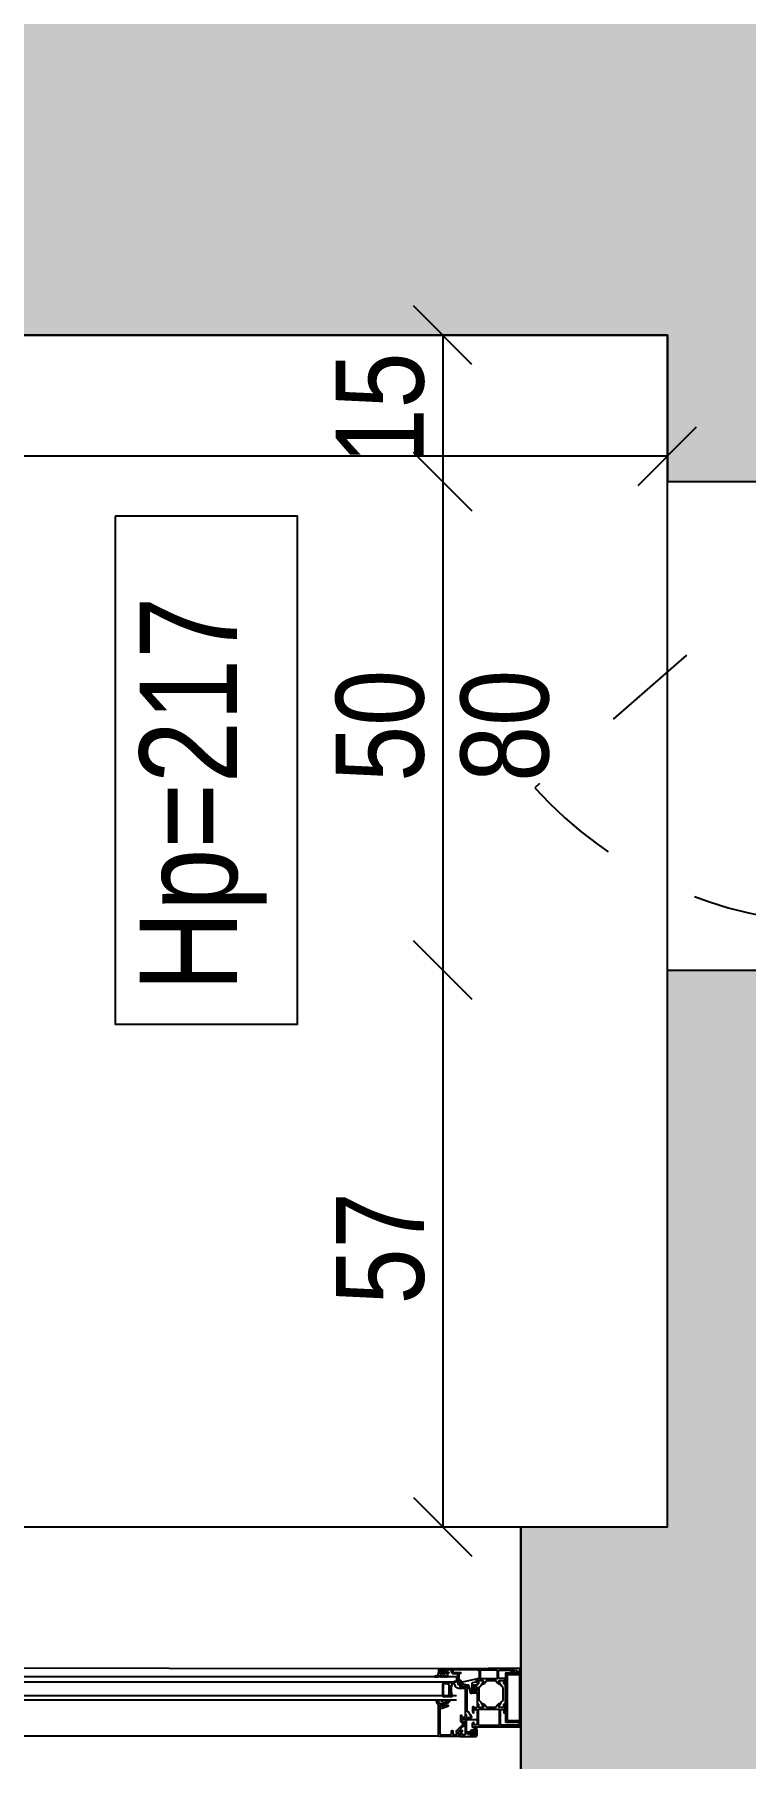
# Model space of a CAD drawing. Header units: metres. Extents: x 493 to 630, y -132 to -15.
# Drawn here: x 569.667 to 570.395, y -84.522 to -82.757 of the extents above; entities that cross this region are included whole.
import ezdxf

# ---------------------------------------------------------------- set-up
doc = ezdxf.new("R2010")
doc.units = ezdxf.units.M
doc.header["$MEASUREMENT"] = 0
doc.header["$PDMODE"] = 3
doc.linetypes.add('HIDDEN2', pattern=[0.1875, 0.125, -0.0625])
for name, color, linetype in [('a_caramida', 2, 'Continuous'), ('a_cote_50', 9, 'Continuous'), ('a_pereti_hasuri', 253, 'Continuous'), ('a_punctat', 40, 'HIDDEN2'), ('a_sticla', 4, 'Continuous'), ('a_tamplarie_ferestre', 6, 'Continuous'), ('a_text', 7, 'Continuous'), ('a_vederi', 74, 'Continuous'), ('a_vederi subtiri', 124, 'Continuous')]:
    doc.layers.add(name, color=color, linetype=linetype)
doc.layers.add('a_suprafete', color=7, linetype='Continuous', plot=False)
doc.styles.get("Standard").update_dxf_attribs({"font": 'ARIALN.TTF'})
doc.dimstyles.new('50 cote', dxfattribs={"dimtxt": 0.09, "dimasz": 0.06, "dimexe": 0, "dimexo": 0, "dimgap": 0.018, "dimtad": 1, "dimdec": 1, "dimlfac": 100, "dimrnd": 0.5, "dimdsep": 46, "dimtxsty": 'Standard', "dimblk": 'OBLIQUE', "dimcen": 0.00045, "dimclrd": 256, "dimclrt": 4, "dimadec": 1, "dimazin": 0, "dimtfac": 1, "dimtdec": 1, "dimtix": 1, "dimtofl": 0, "dimtmove": 0, "dimatfit": 3, "dimldrblk": 'OBLIQUE', "dimfxl": 0, "dimtolj": 1, "dimtzin": 0, "dimarcsym": 0})
pattern_1 = [(45, (-4876.954644, 8292.469365), (-0.04419417382, 0.04419417382), []), (45, (-4876.91045, 8292.469365), (-0.04419417382, 0.04419417382), [0.03125, -0.015625])]

# ---------------------------------------------------------------- blocks, each defined once
blk = doc.blocks.new('_Oblique')
at = {"color": 0, "linetype": 'ByBlock', "lineweight": -2}
blk.add_line((-0.5, -0.5), (0.5, 0.5), dxfattribs=at)
blk = doc.blocks.new('*D175')
at = {"layer": 'a_cote_50', "lineweight": -2, "ltscale": 0.3}
blk.add_line((570.3153, -83.1885), (568.4453, -83.1885), dxfattribs=at)
at = {"layer": 'Defpoints', "color": 0, "ltscale": 0.3}
for p in [(568.4453, -83.0646), (570.3153, -83.0646), (568.4453, -83.1885)]:
    blk.add_point(p, dxfattribs=at)
at = {"layer": 'a_cote_50', "lineweight": -2, "ltscale": 0.3, "xscale": 0.06, "yscale": 0.06, "zscale": 0.06, "rotation": 180}
blk.add_blockref('_Oblique', (568.4453, -83.1885), dxfattribs=at)
at = {"layer": 'a_cote_50', "lineweight": -2, "ltscale": 0.3, "xscale": 0.06, "yscale": 0.06, "zscale": 0.06}
blk.add_blockref('_Oblique', (570.3153, -83.1885), dxfattribs=at)
at = {"layer": 'a_cote_50', "color": 4, "ltscale": 0.3, "insert": (569.3803, -83.1246), "char_height": 0.09, "attachment_point": 5}
blk.add_mtext('\\A1;187', dxfattribs=at)
blk = doc.blocks.new('*D123')
at = {"layer": 'a_cote_50', "lineweight": -2, "ltscale": 0.3}
blk.add_line((570.0851, -83.0646), (570.0851, -83.2146), dxfattribs=at)
at = {"layer": 'Defpoints', "color": 0, "ltscale": 0.3}
for p in [(570.3153, -83.0646), (570.0851, -83.2146), (570.3153, -83.2146)]:
    blk.add_point(p, dxfattribs=at)
at = {"layer": 'a_cote_50', "lineweight": -2, "ltscale": 0.3, "xscale": 0.06, "yscale": 0.06, "zscale": 0.06}
for p, rotation in [((570.0851, -83.0646), 90), ((570.0851, -83.2146), 270)]:
    blk.add_blockref('_Oblique', p, dxfattribs=dict(at, rotation=rotation))
at = {"layer": 'a_cote_50', "color": 4, "ltscale": 0.3, "insert": (570.0212, -83.1396), "char_height": 0.09, "attachment_point": 5, "rotation": 90}
blk.add_mtext('\\A1;15', dxfattribs=at)
blk = doc.blocks.new('*D124')
at = {"layer": 'a_cote_50', "lineweight": -2, "ltscale": 0.3}
blk.add_line((570.0851, -83.2146), (570.0851, -83.7146), dxfattribs=at)
at = {"layer": 'Defpoints', "color": 0, "ltscale": 0.3}
for p in [(570.3153, -83.2146), (570.0851, -83.7146), (570.3153, -83.7146)]:
    blk.add_point(p, dxfattribs=at)
at = {"layer": 'a_cote_50', "lineweight": -2, "ltscale": 0.3, "xscale": 0.06, "yscale": 0.06, "zscale": 0.06}
for p, rotation in [((570.0851, -83.2146), 90), ((570.0851, -83.7146), 270)]:
    blk.add_blockref('_Oblique', p, dxfattribs=dict(at, rotation=rotation))
at = {"layer": 'a_cote_50', "color": 4, "ltscale": 0.3, "char_height": 0.09, "attachment_point": 5, "rotation": 90}
for s, insert in [('\\A1;50', (570.0212, -83.4646)), ('\\A1;80', (570.1491, -83.4646))]:
    blk.add_mtext(s, dxfattribs=dict(at, insert=insert))
blk = doc.blocks.new('*D125')
at = {"layer": 'a_cote_50', "lineweight": -2, "ltscale": 0.3}
blk.add_line((570.0851, -83.7146), (570.0851, -84.2846), dxfattribs=at)
at = {"layer": 'Defpoints', "color": 0, "ltscale": 0.3}
for p in [(570.3153, -83.7146), (570.0851, -84.2846), (570.2949, -84.2846)]:
    blk.add_point(p, dxfattribs=at)
at = {"layer": 'a_cote_50', "lineweight": -2, "ltscale": 0.3, "xscale": 0.06, "yscale": 0.06, "zscale": 0.06}
for p, rotation in [((570.0851, -83.7146), 90), ((570.0851, -84.2846), 270)]:
    blk.add_blockref('_Oblique', p, dxfattribs=dict(at, rotation=rotation))
at = {"layer": 'a_cote_50', "color": 4, "ltscale": 0.3, "insert": (570.0214, -83.9996), "char_height": 0.09, "attachment_point": 5, "rotation": 90}
blk.add_mtext('\\A1;57', dxfattribs=at)
blk = doc.blocks.new('tampalrie subsol')
at = {"layer": 'a_punctat', "ltscale": 0.5}
blk.add_lwpolyline([(570.4856, -83.2605), (570.1794, -83.5281, 0.20784), (570.4843, -83.6664)], format="xyb", dxfattribs=at)
blk = doc.blocks.new('__4FAFA3F2_FC5C_44BB_A64D_ECB77A95FE74_')
at = {"layer": 'a_vederi subtiri'}
for p, q in [((-125.5, 67), (-125.5, 71)), ((-125, 71), (-125, 67)), ((-125, 66.8), (-125, 70.7)), ((-124.7, 66.8), (-124.7, 70.7)), ((-124.4, 71.5), (-123.3, 71.5)), ((-124.4, 71.1), (-119, 71.1)), ((-123.3, 71.5), (-123, 71.2)), ((-123, 71.2), (-122.8, 71.5)), ((-122.8, 71.5), (-118.9, 71.5)), ((-118, 71.5), (-114.1, 71.5)), ((-117.9, 71.1), (-112.5, 71.1)), ((-114.1, 71.5), (-113.9, 71.2)), ((-113.9, 71.2), (-113.6, 71.5)), ((-113.6, 71.5), (-112.5, 71.5)), ((-112.2, 70.7), (-112.2, 66.8)), ((-111.9, 67), (-111.9, 71)), ((-111.9, 70.7), (-111.9, 66.8)), ((-111.5, 71), (-111.5, 67)), ((-125.5, 61.5), (-125.5, 67)), ((-125, 67), (-125, 66.8)), ((-124.8, 66.3), (-123.5, 64.7)), ((-123.5, 64.7), (-124.8, 66.3)), ((-123.2, 65), (-124.6, 66.5)), ((-113.9, 64.9), (-123, 64.9)), ((-123, 64.5), (-113.9, 64.5)), ((-113.9, 64.5), (-123, 64.5)), ((-112.3, 66.5), (-113.7, 65)), ((-113.4, 64.7), (-112.1, 66.3)), ((-112.1, 66.3), (-113.4, 64.7)), ((-111.9, 66.8), (-111.9, 67)), ((-111.5, 67), (-111.5, 61.5))]:
    blk.add_line(p, q, dxfattribs=at)
at = {"layer": 'a_vederi subtiri', "extrusion": (2e-16, 2e-16, -1)}
for centre, radius, start, end in [((125.2, 71), 0.221, 352.3719, 187.6281), ((124.3, 70.8), 0.708, 356.4406, 85.9313), ((124.3, 70.8), 0.368, 356.4406, 85.9313), ((118.5, 71.7), 0.787, 223.035, 316.965), ((118.5, 71.8), 0.512, 210.7555, 329.2445), ((112.6, 70.8), 0.708, 94.0687, 183.5594), ((112.6, 70.8), 0.368, 94.0687, 183.5594), ((111.7, 71), 0.221, 352.3719, 187.6281), ((125.2, 67), 0.221, 172.3719, 7.6281), ((125.2, 67), 0.221, 172.3719, 7.6281), ((118.5, 44.3), 18.6, 67.8527, 112.1473), ((124.2, 66.8), 0.808, 319.638, 0.5172), ((124.2, 66.8), 0.808, 319.638, 0.5172), ((124.3, 66.8), 0.42, 319.638, 0.5172), ((123, 65.1), 0.618, 270.773, 319.8915), ((123, 65.1), 0.618, 270.773, 319.8915), ((123, 65.2), 0.321, 270.773, 319.8915), ((113.9, 65.2), 0.321, 220.1085, 269.227), ((113.9, 65.1), 0.618, 220.1085, 269.227), ((113.9, 65.1), 0.618, 220.1085, 269.227), ((112.6, 66.8), 0.42, 179.4828, 220.362), ((112.7, 66.8), 0.808, 179.4828, 220.362), ((112.7, 66.8), 0.808, 179.4828, 220.362), ((111.7, 67), 0.221, 172.3719, 7.6281), ((111.7, 67), 0.221, 172.3719, 7.6281)]:
    blk.add_arc(centre, radius, start, end, dxfattribs=at)
blk = doc.blocks.new('nod mobil')
at = {"layer": 'a_tamplarie_ferestre'}
for p, q in [((-0.0193, 0.0683), (-0.0693, 0.0683)), ((-0.0458, 0.0495), (-0.0409, 0.0495)), ((-0.0458, 0.0475), (-0.0409, 0.0475)), ((-0.0513, 0.0175), (-0.0473, 0.0175))]:
    blk.add_line(p, q, dxfattribs=at)
at = {"layer": 'a_tamplarie_ferestre', "extrusion": (9.86076e-32, 1.5e-15, -1)}
for points in [[(0.103, 0.0683), (0.103, 0.0668)], [(0.103, 0.0683), (0.0693, 0.0683)], [(0.1025, 0.0663), (0.1015, 0.0663)], [(0.101, 0.0658), (0.101, 0.0648)], [(0.1005, 0.0643), (0.0995, 0.0643)], [(0.099, 0.0648), (0.099, 0.0655)], [(0.0983, 0.066), (0.0937, 0.0643)], [(0.0933, 0.0655), (0.0963, 0.0666)], [(0.093, 0.0648), (0.093, 0.0651)]]:
    blk.add_lwpolyline(points, dxfattribs=at)
at = {"layer": 'a_tamplarie_ferestre'}
for points in [[(-0.0876, 0.013), (-0.0876, 0.0637), (-0.103, 0.0637), (-0.103, 0.013)], [(-0.0891, 0.0145), (-0.0891, 0.062), (-0.1015, 0.062), (-0.1015, 0.0145)]]:
    blk.add_lwpolyline(points, close=True, dxfattribs=at)
at = {"layer": 'a_tamplarie_ferestre', "extrusion": (2e-16, -2.00063e-16, -1)}
for points in [[(0.081, 0.0665), (0.0963, 0.0666)], [(0.0868, 0.0558), (0.0868, 0.0573)], [(0.0868, 0.0529), (0.0868, 0.0548)], [(0.0866, 0.0551), (0.0866, 0.0556)], [(0.0863, 0.0578), (0.0805, 0.0578)], [(0.0852, 0.0557), (0.0852, 0.0529)], [(0.0852, 0.0553), (0.0852, 0.0529)], [(0.0808, 0.0558), (0.0851, 0.0558)], [(0.0812, 0.0558), (0.0847, 0.0558)], [(0.0826, 0.0507), (0.0805, 0.0543)], [(0.0817, 0.0522), (0.0803, 0.0546), (0.0803, 0.0553)], [(0.08, 0.0583), (0.08, 0.0655)], [(0.0786, 0.0662), (0.0786, 0.058)], [(0.0619, 0.0667), (0.0781, 0.0667)], [(0.0781, 0.0575), (0.0619, 0.0575)], [(0.068, 0.0558), (0.0768, 0.0558)], [(0.0645, 0.0553), (0.0645, 0.0546), (0.0631, 0.0522)], [(0.0622, 0.0507), (0.0643, 0.0543)], [(0.0597, 0.0558), (0.064, 0.0558)], [(0.0636, 0.0558), (0.0601, 0.0558)], [(0.0614, 0.058), (0.0614, 0.0662)], [(0.06, 0.0654), (0.06, 0.0582)], [(0.0596, 0.0529), (0.0596, 0.0557)], [(0.0596, 0.0553), (0.0596, 0.0529)], [(0.0595, 0.0577), (0.0585, 0.0577)], [(0.0582, 0.0556), (0.0582, 0.0551)], [(0.058, 0.0572), (0.058, 0.0558)], [(0.058, 0.0548), (0.058, 0.0529)], [(0.0868, 0.0521), (0.0868, 0.032)], [(0.0855, 0.0526), (0.0865, 0.0526)], [(0.0855, 0.0526), (0.0863, 0.0526)], [(0.0846, 0.0354), (0.0846, 0.0487)], [(0.0841, 0.0496), (0.0832, 0.0501)], [(0.0607, 0.0496), (0.0616, 0.0501)], [(0.0602, 0.0354), (0.0602, 0.0487)], [(0.0583, 0.0526), (0.0593, 0.0526)], [(0.0593, 0.0526), (0.0585, 0.0526)], [(0.058, 0.0521), (0.058, 0.0511), (0.0537, 0.0511)], [(0.058, 0.0486), (0.058, 0.0456)], [(0.0537, 0.0431), (0.058, 0.0431), (0.058, 0.032)], [(0.0539, 0.0488), (0.0547, 0.0486), (0.0547, 0.0496), (0.057, 0.0496)], [(0.057, 0.0446), (0.0547, 0.0446), (0.0547, 0.0456), (0.0539, 0.0454)], [(0.0532, 0.0506), (0.0532, 0.0498)], [(0.0532, 0.0445), (0.0532, 0.0436)], [(0.0868, 0.0293), (0.0868, 0.0312)], [(0.0868, 0.0238), (0.0868, 0.0283)], [(0.0866, 0.0286), (0.0866, 0.0291)], [(0.0865, 0.0315), (0.0855, 0.0315)], [(0.0863, 0.0315), (0.0855, 0.0315)], [(0.0853, 0.0253), (0.0853, 0.0228), (0.0858, 0.0228)], [(0.0852, 0.0312), (0.0852, 0.0284)], [(0.0852, 0.0312), (0.0852, 0.0288)], [(0.0851, 0.0283), (0.0808, 0.0283)], [(0.0847, 0.0283), (0.0812, 0.0283)], [(0.083, 0.0263), (0.0843, 0.0263)], [(0.0832, 0.0341), (0.0841, 0.0346)], [(0.0805, 0.0299), (0.0826, 0.0335)], [(0.082, 0.0183), (0.082, 0.0253)], [(0.0803, 0.0288), (0.0803, 0.0295), (0.0817, 0.0319)], [(0.0805, 0.0261), (0.0805, 0.0104)], [(0.06, 0.0266), (0.08, 0.0266)], [(0.0768, 0.0283), (0.068, 0.0283)], [(0.0631, 0.0319), (0.0645, 0.0295), (0.0645, 0.0288)], [(0.0643, 0.0299), (0.0622, 0.0335)], [(0.064, 0.0283), (0.0597, 0.0283)], [(0.0601, 0.0283), (0.0636, 0.0283)], [(0.0633, 0.0321), (0.0632, 0.0321)], [(0.0616, 0.0341), (0.0607, 0.0346)], [(0.0596, 0.0284), (0.0596, 0.0312)], [(0.0596, 0.0312), (0.0596, 0.0288)], [(0.0595, 0.0104), (0.0595, 0.0261)], [(0.0593, 0.0315), (0.0583, 0.0315)], [(0.0585, 0.0315), (0.0593, 0.0315)], [(0.0582, 0.0291), (0.0582, 0.0286)], [(0.058, 0.0312), (0.058, 0.0293)], [(0.058, 0.0253), (0.058, 0.0183)], [(0.0577, 0.028), (0.0547, 0.028), (0.0547, 0.0288), (0.0537, 0.0288)], [(0.0557, 0.0263), (0.057, 0.0263)], [(0.0542, 0.0228), (0.0547, 0.0228), (0.0547, 0.0253)], [(0.0532, 0.0283), (0.0532, 0.0238)], [(0.103, 0.0083), (0.103, 0.0117), (0.1019, 0.0128), (0.1013, 0.0128), (0.1013, 0.011)], [(0.0547, 0.0113), (0.0547, 0.0128), (0.0541, 0.0128), (0.053, 0.0117), (0.053, 0.0083), (0.103, 0.0083)], [(0.1003, 0.01), (0.083, 0.01)], [(0.082, 0.011), (0.082, 0.0173)], [(0.08, 0.0099), (0.06, 0.0099)], [(0.0582, 0.0037), (0.0576, 0.007)], [(0.058, 0.0173), (0.058, 0.0113)], [(0.0558, 0.0031), (0.0577, 0.0031)], [(0.0571, 0.0056), (0.0573, 0.0044)], [(0.0571, 0.0042), (0.0557, 0.0042)], [(0.057, 0.0103), (0.0557, 0.0103)], [(0.0529, 0.0042), (0.057, 0.0057)], [(0.0568, 0.0065), (0.0517, 0.0048)], [(0.0558, 0.0004), (0.0567, 0.0012)], [(0.0566, 0.0015), (0.0558, 0.0017)], [(0.0557, 0.0019), (0.0557, 0.003)], [(0.0552, 0.0037), (0.0552, 0.0032)], [(0.0552, 0.002), (0.0552, 0.0012)], [(0.0527, 0.0002), (0.0552, 0.0002)], [(0.0551, 0.0031), (0.0529, 0.0031)], [(0.055, 0.001), (0.053, 0.001)], [(0.0532, 0.0024), (0.0548, 0.0024)], [(0.0528, 0.0032), (0.0528, 0.004)], [(0.0528, 0.0012), (0.0528, 0.002)], [(0.0523, 0.003), (0.0523, 0.0019)], [(0.0513, 0.0031), (0.0521, 0.0031)], [(0.0521, 0.0017), (0.0513, 0.0016)], [(0.0513, 0.0012), (0.052, 0.0005)], [(0.051, 0.0038), (0.051, 0.0034)]]:
    blk.add_lwpolyline(points, dxfattribs=at)
at = {"layer": 'a_tamplarie_ferestre', "extrusion": (2e-16, -4.00063e-16, -1)}
for points in [[(0.0588, 0.0667), (0.0495, 0.0667)], [(0.0575, 0.0551), (0.0575, 0.0566)], [(0.0537, 0.0537), (0.0571, 0.0546)], [(0.0568, 0.0571), (0.043, 0.054)], [(0.0495, 0.0667), (0.0408, 0.0667), (0.0279, 0.0667)], [(0.0419, 0.053), (0.0419, 0.0519)], [(0.0412, 0.0637), (0.0412, 0.0633)], [(0.0412, 0.0559), (0.0412, 0.0552)], [(0.0338, 0.0642), (0.0407, 0.0642)], [(0.0407, 0.0628), (0.0399, 0.0628)], [(0.0399, 0.0564), (0.0407, 0.0564)], [(0.0407, 0.0547), (0.0404, 0.0547)], [(0.0404, 0.0537), (0.0404, 0.0518)], [(0.0402, 0.0544), (0.0402, 0.054)], [(0.0394, 0.0623), (0.0394, 0.0569)], [(0.0388, 0.0518), (0.0388, 0.0546)], [(0.0387, 0.0547), (0.0344, 0.0547)], [(0.0382, 0.0547), (0.0382, 0.0623)], [(0.0377, 0.0628), (0.0334, 0.0628)], [(0.0363, 0.0494), (0.0341, 0.0532)], [(0.0339, 0.0542), (0.0339, 0.0535), (0.0352, 0.0511)], [(0.0333, 0.0667), (0.0333, 0.0647)], [(0.0319, 0.0643), (0.0319, 0.0667)], [(0.0289, 0.064), (0.0289, 0.0638)], [(0.0279, 0.0645), (0.0284, 0.0645)], [(0.0284, 0.0633), (0.0256, 0.0633)], [(0.0274, 0.0662), (0.0274, 0.065)], [(0.0251, 0.0638), (0.0251, 0.0643), (0.0261, 0.0643), (0.0261, 0.066)], [(0.0251, 0.067), (0.0211, 0.067)], [(0.0201, 0.066), (0.0201, 0.0643), (0.0211, 0.0643), (0.0211, 0.0638)], [(0.0206, 0.0633), (0.0193, 0.0633)], [(0.0188, 0.0638), (0.0188, 0.0678)], [(0.0572, 0.0478), (0.0556, 0.0492)], [(0.0556, 0.0449), (0.0572, 0.0463)], [(0.0558, 0.0479), (0.0564, 0.0473)], [(0.0564, 0.0468), (0.0558, 0.0462)], [(0.0533, 0.0478), (0.0554, 0.048)], [(0.0554, 0.046), (0.0533, 0.0462)], [(0.0551, 0.0491), (0.0549, 0.0484), (0.053, 0.0484)], [(0.053, 0.0456), (0.0549, 0.0456), (0.0551, 0.045)], [(0.0525, 0.0491), (0.053, 0.0504), (0.053, 0.0527)], [(0.053, 0.043), (0.053, 0.0444), (0.0526, 0.0448)], [(0.0521, 0.043), (0.053, 0.043)], [(0.0502, 0.0463), (0.0506, 0.0443)], [(0.0495, 0.0507), (0.0499, 0.0479)], [(0.0484, 0.0507), (0.0449, 0.0516), (0.0432, 0.052)], [(0.0458, 0.0495), (0.0483, 0.0495)], [(0.0483, 0.0475), (0.048, 0.0475)], [(0.048, 0.0247), (0.048, 0.0475)], [(0.043, 0.0504), (0.0462, 0.0496)], [(0.0458, 0.0495), (0.0458, 0.0213)], [(0.0404, 0.051), (0.0404, 0.05)], [(0.0401, 0.0515), (0.0391, 0.0515)], [(0.0376, 0.0485), (0.0366, 0.049)], [(0.051, 0.0211), (0.0523, 0.0187), (0.0523, 0.018)], [(0.0521, 0.0191), (0.05, 0.0228)], [(0.0521, 0.019), (0.05, 0.0227)], [(0.0495, 0.0232), (0.0486, 0.0238)], [(0.0494, 0.0234), (0.0485, 0.0239)], [(0.0473, 0.0207), (0.0473, 0.0207)], [(0.0473, 0.0008), (0.0473, 0.0205)], [(0.0471, 0.0208), (0.0461, 0.0208)], [(0.0463, 0.0208), (0.0471, 0.0208)], [(0.0458, 0.0205), (0.0458, 0.0186)], [(0.0453, 0.0181), (0.043, 0.0181)], [(0.0425, 0.0186), (0.0425, 0.0196)], [(0.042, 0.0201), (0.0415, 0.0201)], [(0.041, 0.0196), (0.041, 0.0141)], [(0.0473, 0.0158), (0.058, 0.0158)], [(0.058, -0.0002), (0.058, 0.0028), (0.056, 0.0028)], [(0.0425, 0.0011), (0.0425, 0.0031), (0.0419, 0.0031), (0.0408, 0.002), (0.0408, -0.0014), (0.0574, -0.0014)], [(0.0555, 0.0023), (0.0555, 0.0018), (0.0565, 0.0018), (0.0565, 0.0008)], [(0.0505, 0.0008), (0.0505, 0.0018), (0.0515, 0.0018), (0.0515, 0.0023)], [(0.051, 0.0028), (0.0482, 0.0028)], [(0.049, 0.0013), (0.049, 0.0008)], [(0.0482, 0.0018), (0.0485, 0.0018)], [(0.0458, 0.0156), (0.0458, 0.0086)], [(0.0458, 0.0076), (0.0458, 0.0011)], [(0.0435, 0.0166), (0.0448, 0.0166)], [(0.0448, 0.0001), (0.0435, 0.0001)], [(0.042, 0.0131), (0.0425, 0.0131), (0.0425, 0.0156)], [(0.0555, -0.0002), (0.0515, -0.0002)]]:
    blk.add_lwpolyline(points, dxfattribs=at)
at = {"layer": 'a_tamplarie_ferestre', "extrusion": (2e-16, -3.00063e-16, -1)}
for points in [[(0.0273, 0.0597), (0.0279, 0.0607), (0.0279, 0.0627)], [(0.0276, 0.063), (0.0255, 0.063)], [(0.0263, 0.0604), (0.0266, 0.0598)], [(0.0253, 0.0598), (0.0256, 0.0604)], [(0.0252, 0.0651), (0.0241, 0.0662)], [(0.0243, 0.0604), (0.0246, 0.0598)], [(0.0245, 0.063), (0.0245, 0.0643)], [(0.0238, 0.0663), (0.0221, 0.0663)], [(0.0237, 0.0646), (0.0237, 0.0627)], [(0.0233, 0.0598), (0.0236, 0.0604)], [(0.0226, 0.0651), (0.0232, 0.0651)], [(0.0232, 0.0622), (0.0226, 0.0622)], [(0.0223, 0.0604), (0.0226, 0.0598)], [(0.0221, 0.0627), (0.0221, 0.0646)], [(0.0218, 0.0662), (0.0207, 0.0651)], [(0.0213, 0.0598), (0.0216, 0.0604)], [(0.0213, 0.0643), (0.0213, 0.063)], [(0.0205, 0.0606), (0.0205, 0.0599)], [(0.0203, 0.063), (0.0184, 0.063), (0.0184, 0.0639)], [(0.0191, 0.0603), (0.0197, 0.0609)], [(0.018, 0.0635), (0.018, 0.0625)], [(0.0149, 0.0595), (0.0173, 0.0595)], [(0.016, 0.0605), (0.0149, 0.0604)]]:
    blk.add_lwpolyline(points, dxfattribs=at)
at = {"layer": 'a_tamplarie_ferestre'}
for points in [[(-0.0193, 0.0356), (-0.0173, 0.0356)], [(-0.0173, 0.0351), (-0.0172, 0.0356)], [(-0.0172, 0.0356), (-0.0173, 0.0351)], [(-0.0271, 0.0338), (-0.025, 0.0322)], [(-0.025, 0.0322), (-0.0271, 0.0338)], [(-0.0244, 0.032), (-0.0203, 0.032)], [(-0.0203, 0.032), (-0.0244, 0.032)], [(-0.0235, 0.0295), (-0.0238, 0.0295)], [(-0.0229, 0.0307), (-0.0232, 0.0297)], [(-0.0204, 0.0309), (-0.0226, 0.0309)], [(-0.0202, 0.0297), (-0.0201, 0.0306)], [(-0.0186, 0.0291), (-0.02, 0.0294)], [(-0.0178, 0.0312), (-0.0182, 0.0293)]]:
    blk.add_lwpolyline(points, dxfattribs=at)
at = {"layer": 'a_tamplarie_ferestre', "extrusion": (4e-16, -6.00063e-16, -1)}
for points in [[(0.0285, 0.0301), (0.0285, 0.0298)], [(0.0282, 0.0293), (0.0222, 0.0272)], [(0.0232, 0.0289), (0.0278, 0.0306)], [(0.0225, 0.0301), (0.0225, 0.0294)], [(0.021, 0.0306), (0.022, 0.0306)], [(0.022, 0.0271), (0.0205, 0.0271)], [(0.0205, 0.0291), (0.0205, 0.0301)], [(0.019, 0.0286), (0.02, 0.0286)], [(0.02, 0.0266), (0.02, 0.0017)], [(0.0185, -0.0009), (0.0185, 0.0281)], [(0.0445, 0.012), (0.0445, 0.0087)], [(0.0443, 0.0087), (0.044, 0.0091)], [(0.0441, 0.0139), (0.0441, 0.0127)], [(0.0437, 0.0091), (0.0407, 0.0061)], [(0.0436, 0.0117), (0.0436, 0.0139)], [(0.0374, 0.0046), (0.043, 0.0103)], [(0.0427, 0.0047), (0.0427, 0.0037)], [(0.0426, 0.0036), (0.0397, 0.0039)], [(0.041, 0.0053), (0.0422, 0.0052)], [(0.0387, 0.0026), (0.0394, 0)], [(0.0375, 0.0013), (0.037, 0.0032)], [(0.0335, 0.0006), (0.037, 0.0006)], [(0.0332, 0.0042), (0.0336, 0.0035), (0.033, 0.0035), (0.033, 0.0011)], [(0.0317, 0.0011), (0.0317, 0.0039)], [(0.0216, 0.0002), (0.0312, 0.0006)], [(0.0399, -0.0004), (0.04, -0.0004), (0.04, -0.0014), (0.019, -0.0014)]]:
    blk.add_lwpolyline(points, dxfattribs=at)
at = {"layer": 'a_tamplarie_ferestre'}
for centre, radius, start, end in [((-0.1025, 0.0668), 0.0005, 180.0009, 269.9988), ((-0.1005, 0.0648), 0.0005, 180.0005, 269.9993), ((-0.0995, 0.0648), 0.0005, 270.0009, 359.9991), ((-0.0935, 0.0648), 0.0005, 249.9886, 0), ((-0.0935, 0.0651), 0.0005, 0, 69.9897), ((-0.0869, 0.0556), 0.000279, 358.8354, 73.5801), ((-0.0869, 0.0551), 0.000279, 286.4246, 1.1629), ((-0.0851, 0.0557), 0.00012, 90, 180), ((-0.0847, 0.0553), 0.0005, 89.9997, 180.0003), ((-0.0813, 0.0548), 0.001, 327.273, 81.8184), ((-0.081, 0.0655), 0.001, 0.0011, 89.9989), ((-0.0808, 0.0553), 0.0005, 0, 90), ((-0.0805, 0.0583), 0.0005, 269.9996, 0.0004), ((-0.0781, 0.0662), 0.0005, 90, 180), ((-0.0781, 0.058), 0.0005, 180, 270), ((-0.0768, 0.0553), 0.0005, 90, 162.253), ((-0.068, 0.0553), 0.0005, 17.747, 90), ((-0.064, 0.0553), 0.0005, 90, 180), ((-0.0619, 0.0662), 0.0005, 0, 90), ((-0.0619, 0.058), 0.0005, 270, 0), ((-0.0584, 0.0652), 0.00159, 103.7918, 171.7779), ((-0.0595, 0.0582), 0.0005, 180, 270), ((-0.0597, 0.0557), 0.00012, 0, 90), ((-0.0579, 0.0556), 0.000279, 106.4199, 181.1646), ((-0.0579, 0.0551), 0.000279, 178.8371, 253.5754), ((-0.054, 0.0527), 0.001, 0.0008, 74.9983), ((-0.0407, 0.0637), 0.0005, 90, 180), ((-0.0407, 0.0633), 0.0005, 180, 270), ((-0.0407, 0.0559), 0.0005, 90.0131, 179.9869), ((-0.0407, 0.0552), 0.0005, 180, 270), ((-0.0349, 0.0537), 0.001, 330.0001, 90), ((-0.0334, 0.0643), 0.0015, 270, 360), ((-0.0284, 0.064), 0.0005, 90, 180), ((-0.0284, 0.0638), 0.0005, 180, 270), ((-0.0259, 0.0603), 0.0004, 20.9654, 159.0346), ((-0.0256, 0.0638), 0.0005, 270, 0), ((-0.025, 0.063), 0.0005, 180.0566, 359.9434), ((-0.0248, 0.0643), 0.0003, 0, 99.738), ((-0.0239, 0.0603), 0.0004, 20.9654, 159.0346), ((-0.0232, 0.0646), 0.0005, 90.0196, 179.9804), ((-0.0232, 0.0627), 0.0005, 179.9997, 270.0003), ((-0.0226, 0.0646), 0.0005, 0.0205, 89.9795), ((-0.0226, 0.0627), 0.0005, 270.0163, 359.9837), ((-0.0219, 0.0603), 0.0004, 20.9654, 159.0346), ((-0.021, 0.0643), 0.0003, 80.2604, 180), ((-0.0208, 0.063), 0.0005, 180.0566, 359.9434), ((-0.0206, 0.0638), 0.0005, 180, 270), ((-0.02, 0.0606), 0.0005, 42.0379, 179.9422), ((-0.0193, 0.0678), 0.0005, 0, 90), ((-0.0193, 0.0638), 0.0005, 270, 0), ((-0.0157, 0.0627), 0.00225, 184.5989, 263.2783), ((-0.0863, 0.0521), 0.0005, 89.9997, 180.0003), ((-0.0839, 0.0514), 0.0015, 297.9943, 330), ((-0.0612, 0.0487), 0.001, 0.0025, 60.6961), ((-0.0612, 0.0354), 0.001, 299.3088, 0.0025), ((-0.0593, 0.0529), 0.0003, 180.0025, 270.0025), ((-0.057, 0.0486), 0.001, 89.9981, 180.0015), ((-0.057, 0.0456), 0.001, 180.0067, 269.9937), ((-0.0562, 0.047), 0.000348, 134.7272, 225.2728), ((-0.0555, 0.0475), 0.0005, 84.8936, 135.0494), ((-0.0555, 0.0465), 0.0005, 224.9506, 275.1059), ((-0.0533, 0.047), 0.0008, 270, 90), ((-0.053, 0.0489), 0.0005, 269.9991, 22.5011), ((-0.053, 0.0451), 0.0005, 314.9997, 90.0007), ((-0.0495, 0.047), 0.000971, 114.0059, 225.9941), ((-0.0485, 0.0505), 0.001, 75.0011, 169.9977), ((-0.0483, 0.0485), 0.001, 90, 270), ((-0.0432, 0.0524), 0.000372, 278.7538, 96.3352), ((-0.0405, 0.052), 0.00452, 264.999, 309.1968), ((-0.0401, 0.0518), 0.0003, 180, 270), ((-0.0399, 0.051), 0.0005, 90, 180.0027), ((-0.0391, 0.0518), 0.0003, 270, 0), ((-0.0371, 0.0499), 0.001, 298.2866, 330.0001), ((-0.0863, 0.032), 0.0005, 179.9997, 270.0003), ((-0.0869, 0.0291), 0.000279, 358.8371, 73.5754), ((-0.0869, 0.0286), 0.000279, 286.4199, 1.1646), ((-0.0843, 0.0253), 0.001, 90.0012, 179.9989), ((-0.0847, 0.0288), 0.000505, 180.567, 270.5676), ((-0.0851, 0.0284), 0.00012, 180, 270.0001), ((-0.0839, 0.0328), 0.0015, 30, 62.0057), ((-0.083, 0.0253), 0.001, 359.9982, 90.0018), ((-0.0825, 0.0178), 0.000725, 316.3959, 43.6041), ((-0.0813, 0.0293), 0.001, 278.1816, 32.727), ((-0.0808, 0.0288), 0.0005, 269.9985, 0.0006), ((-0.08, 0.0261), 0.0005, 90.0003, 179.9997), ((-0.0768, 0.0288), 0.0005, 196.9544, 270), ((-0.068, 0.0288), 0.0005, 270, 342.7104), ((-0.064, 0.0288), 0.0005, 179.9994, 270.0015), ((-0.06, 0.0261), 0.0005, 0.0003, 89.9997), ((-0.0597, 0.0284), 0.00012, 269.9999, 0), ((-0.0593, 0.0312), 0.0003, 90.0025, 180.0025), ((-0.0579, 0.0291), 0.000279, 106.4246, 181.1629), ((-0.0579, 0.0286), 0.000279, 178.8354, 253.5801), ((-0.0575, 0.0178), 0.000725, 136.3884, 223.6116), ((-0.0577, 0.0283), 0.0003, 180.0256, 269.9709), ((-0.057, 0.0253), 0.001, 90.0034, 179.9966), ((-0.0557, 0.0253), 0.001, 0.005, 89.995), ((-0.049, 0.0247), 0.001, 299.3064, 0), ((-0.0453, 0.0186), 0.0005, 180.0108, 269.9892), ((-0.043, 0.0186), 0.0005, 270.004, 359.9956), ((-0.0307, 0.0289), 0.0061, 53.6968, 86.6025), ((-0.0372, 0.0196), 0.0163, 43.5511, 63.2606), ((-0.028, 0.0301), 0.0005, 69.9886, 180), ((-0.028, 0.0298), 0.0005, 180, 249.9897), ((-0.0244, 0.033), 0.001, 232.9845, 270), ((-0.0237, 0.0332), 0.000476, 218.5685, 342.0839), ((-0.0226, 0.0306), 0.0003, 90, 160.0002), ((-0.022, 0.0301), 0.0005, 90.0009, 179.9991), ((-0.022, 0.0276), 0.0005, 249.9897, 270), ((-0.021, 0.0301), 0.0005, 0.0005, 89.9993), ((-0.0204, 0.0306), 0.0003, 352.7923, 90), ((-0.0203, 0.033), 0.001, 270, 338.6035), ((-0.0159, 0.0307), 0.004, 117.7203, 150.6713), ((-0.019, 0.0281), 0.0005, 0.0009, 89.9988), ((-0.0183, 0.0351), 0.001, 297.7203, 357.275), ((-0.0128, 0.0301), 0.00508, 136.4413, 167.1481), ((-0.1003, 0.011), 0.001, 180.0032, 269.9967), ((-0.083, 0.011), 0.001, 270.0003, 359.9997), ((-0.08, 0.0104), 0.0005, 180.0003, 269.9997), ((-0.06, 0.0104), 0.0005, 270.0003, 359.9997), ((-0.057, 0.0113), 0.001, 180.0027, 269.9969), ((-0.0571, 0.0044), 0.0002, 178.1351, 270.001), ((-0.057, 0.0056), 0.0001, 69.6878, 169.6777), ((-0.0562, 0.0066), 0.000686, 53.8588, 179.5157), ((-0.0567, 0.0066), 0.00015, 172.504, 250.9838), ((-0.0555, 0.0008), 0.001, 179.9939, 270.0061), ((-0.0558, 0.003), 0.00015, 359.9961, 90.0039), ((-0.0559, 0.0019), 0.0002, 285.0029, 359.9972), ((-0.0557, 0.0113), 0.001, 270.005, 359.9946), ((-0.0551, 0.0032), 0.0001, 179.9919, 270.0087), ((-0.0548, 0.002), 0.0004, 89.9996, 180.001), ((-0.055, 0.0012), 0.0002, 179.9998, 270.0002), ((-0.0532, 0.002), 0.0004, 0.0013, 89.998), ((-0.053, 0.0012), 0.0002, 269.9987, 0.0005), ((-0.053, 0.004), 0.0002, 0.0024, 74.3114), ((-0.0529, 0.0032), 0.0001, 270.0015, 359.9985), ((-0.0521, 0.003), 0.00015, 89.9951, 180.0049), ((-0.0521, 0.0019), 0.0002, 180.0026, 254.9977), ((-0.0515, 0.0008), 0.001, 269.993, 0.0053), ((-0.0485, 0.0013), 0.0005, 90.0143, 179.9857), ((-0.0485, 0.0008), 0.0005, 179.9847, 270.0118), ((-0.0453, 0.0081), 0.000725, 136.3959, 223.6041), ((-0.0448, 0.0156), 0.001, 90.011, 179.9907), ((-0.0448, 0.0011), 0.001, 179.9946, 270.0071), ((-0.0442, 0.012), 0.000319, 120.7538, 181.0363), ((-0.0444, 0.0087), 0.0001, 180, 317.856), ((-0.0438, 0.0139), 0.00025, 356.4446, 183.5554), ((-0.0435, 0.0156), 0.001, 0.0097, 89.9903), ((-0.0435, 0.0011), 0.001, 269.991, 0.009), ((-0.0422, 0.0047), 0.0005, 94.9998, 179.9998), ((-0.0426, 0.0037), 0.0001, 180, 275.0534), ((-0.0384, 0.0036), 0.0015, 345.0002, 45.0008), ((-0.0325, 0.0038), 0.000809, 8.8194, 154.9031), ((-0.0399, 0.0001), 0.000477, 267.8307, 347.1724), ((-0.019, -0.0009), 0.0005, 270.0003, 359.9998)]:
    blk.add_arc(centre, radius, start, end, dxfattribs=at)
at = {"layer": 'a_tamplarie_ferestre', "extrusion": (9.86076e-32, 1.5e-15, -1)}
for centre, start, end in [((0.1015, 0.0658), 89.9998, 180.0002), ((0.0985, 0.0655), 0.0428, 109.9384)]:
    blk.add_arc(centre, 0.0005, start, end, dxfattribs=at)
at = {"layer": 'a_tamplarie_ferestre', "extrusion": (2e-16, -2.00063e-16, -1)}
for centre, radius, start, end in [((0.0863, 0.0573), 0.0005, 359.9984, 90.0016), ((0.082, 0.057), 0.005, 197.747, 264.3774), ((0.0628, 0.057), 0.005, 275.6226, 342.253), ((0.0634, 0.0548), 0.001, 327.2705, 81.8159), ((0.0601, 0.0553), 0.0005, 89.9972, 179.9978), ((0.0585, 0.0572), 0.0005, 90, 180), ((0.0865, 0.0529), 0.0003, 270, 0), ((0.0855, 0.0529), 0.0003, 180, 270), ((0.0855, 0.0529), 0.0003, 180, 270), ((0.0836, 0.0487), 0.001, 0, 60.0001), ((0.0836, 0.0354), 0.001, 299.9999, 360), ((0.0816, 0.0522), 0.000138, 264.3774, 30), ((0.0632, 0.0522), 0.000138, 150, 275.6226), ((0.0609, 0.0514), 0.0015, 297.9918, 329.9975), ((0.0593, 0.0529), 0.0003, 270, 0), ((0.0585, 0.0521), 0.0005, 89.9975, 179.9975), ((0.0583, 0.0529), 0.0003, 180, 270), ((0.0542, 0.0498), 0.001, 180.0452, 254.9372), ((0.0542, 0.0445), 0.001, 105.0511, 179.9648), ((0.0537, 0.0506), 0.0005, 90.0025, 179.9966), ((0.0537, 0.0436), 0.0005, 180.0026, 269.9983), ((0.0865, 0.0312), 0.0003, 0, 90), ((0.0858, 0.0238), 0.001, 270.002, 359.998), ((0.0855, 0.0312), 0.0003, 90, 180), ((0.0855, 0.0312), 0.0003, 90, 180), ((0.0816, 0.032), 0.000137, 330.0001, 94.3397), ((0.0819, 0.0273), 0.00488, 94.3397, 163.0456), ((0.0629, 0.0272), 0.00492, 17.2896, 85.2632), ((0.0634, 0.0293), 0.001, 278.1791, 32.7245), ((0.0632, 0.032), 0.000139, 93.3868, 204.0603), ((0.0609, 0.0328), 0.0015, 29.9975, 62.0033), ((0.0601, 0.0288), 0.0005, 179.9972, 269.9978), ((0.0593, 0.0312), 0.0003, 0, 90), ((0.0585, 0.032), 0.0005, 179.9975, 269.9975), ((0.0583, 0.0312), 0.0003, 90, 180), ((0.0542, 0.0238), 0.001, 180.005, 269.995), ((0.0537, 0.0283), 0.0005, 89.9965, 180.0026), ((0.0577, 0.0036), 0.0005, 269.9998, 9.9336), ((0.0562, 0.0066), 0.0015, 15.7069, 125.0876), ((0.0566, 0.0013), 0.0002, 310.0023, 74.9985), ((0.0556, 0.0075), 0.0004, 125.088, 305.088), ((0.0552, 0.0012), 0.001, 270, 307.8278), ((0.0557, 0.0037), 0.000498, 89.7452, 180.1926), ((0.0527, 0.0012), 0.001, 226.8814, 270), ((0.052, 0.0038), 0.001, 104.959, 180.0005), ((0.0513, 0.0034), 0.0003, 180.004, 269.9968), ((0.0514, 0.0014), 0.0002, 104.9898, 225.0075)]:
    blk.add_arc(centre, radius, start, end, dxfattribs=at)
at = {"layer": 'a_tamplarie_ferestre', "extrusion": (2e-16, -4.00063e-16, -1)}
for centre, radius, start, end in [((0.057, 0.0566), 0.0005, 0.0019, 112.4977), ((0.057, 0.0551), 0.0005, 284.9999, 0), ((0.0434, 0.0526), 0.0015, 102.5014, 162.4995), ((0.0404, 0.0544), 0.000279, 106.4199, 181.1646), ((0.0404, 0.054), 0.000279, 178.8371, 253.5754), ((0.0399, 0.0623), 0.0005, 90, 180), ((0.0399, 0.0569), 0.0005, 179.9714, 270.0286), ((0.0387, 0.0546), 0.00012, 0, 90), ((0.0377, 0.0623), 0.0005, 359.9737, 90.0193), ((0.0344, 0.0542), 0.0005, 90, 180), ((0.0338, 0.0647), 0.0005, 180, 270), ((0.0279, 0.0662), 0.0005, 90, 180), ((0.0279, 0.065), 0.0005, 180, 270), ((0.0251, 0.066), 0.001, 0, 90), ((0.0211, 0.066), 0.001, 90, 180), ((0.0565, 0.047), 0.001, 310.9097, 49.0903), ((0.0554, 0.049), 0.0003, 48.3541, 164.9994), ((0.0554, 0.0451), 0.0003, 195.0097, 311.6393), ((0.0521, 0.0445), 0.0015, 190.0009, 269.9989), ((0.0483, 0.0504), 0.0003, 304.8295, 67.5001), ((0.0467, 0.0526), 0.003, 260.6566, 304.8295), ((0.0481, 0.0614), 0.00989, 240.6425, 270.5846), ((0.0434, 0.0518), 0.0015, 177.5003, 257.4998), ((0.0409, 0.05), 0.0005, 179.9973, 270), ((0.0513, 0.0185), 0.001, 270, 30), ((0.0511, 0.0212), 0.000138, 115.1578, 210), ((0.0487, 0.0221), 0.0015, 30, 60.6936), ((0.0487, 0.0219), 0.0015, 30, 60.6936), ((0.0463, 0.0213), 0.0005, 180, 270), ((0.0461, 0.0205), 0.0003, 90, 180), ((0.042, 0.0196), 0.0005, 0.0026, 89.9974), ((0.0415, 0.0196), 0.0005, 89.9968, 180.001), ((0.056, 0.0023), 0.0005, 90.0151, 179.9884), ((0.051, 0.0023), 0.0005, 0.0131, 89.9869), ((0.0482, 0.0023), 0.0005, 90, 270), ((0.042, 0.0141), 0.001, 179.9847, 270.0118), ((0.0565, -0.0002), 0.0015, 306.8437, 0.0038)]:
    blk.add_arc(centre, radius, start, end, dxfattribs=at)
at = {"layer": 'a_tamplarie_ferestre', "extrusion": (2e-16, -3.00063e-16, -1)}
for centre, radius, start, end in [((0.0276, 0.0627), 0.000299, 359.7696, 90.2304), ((0.0269, 0.0599), 0.0004, 200.9654, 326.8252), ((0.0249, 0.0649), 0.0003, 260.262, 44.8887), ((0.0249, 0.0599), 0.0004, 200.9654, 339.0346), ((0.0238, 0.0658), 0.0005, 45.0001, 90), ((0.0229, 0.0599), 0.0004, 200.9654, 339.0346), ((0.0221, 0.0658), 0.0005, 90, 134.9999), ((0.0209, 0.0599), 0.0004, 180, 339.0346), ((0.0209, 0.0649), 0.0003, 135.1096, 279.7396), ((0.0173, 0.0619), 0.0024, 270, 317.3265), ((0.0184, 0.0635), 0.000399, 89.9047, 180.0953), ((0.0149, 0.0599), 0.000426, 89.1272, 269.7963)]:
    blk.add_arc(centre, radius, start, end, dxfattribs=at)
at = {"layer": 'a_tamplarie_ferestre', "extrusion": (3.62955e-27, -6.27398e-20, -1)}
for centre, radius, start, end in [((0.0296, 0.0349), 0.000698, 6.4525, 90.3975), ((0.0296, 0.0286), 0.00699, 89.6674, 141.4315), ((0.0195, 0.0314), 0.00413, 24.1165, 83.6431), ((0.0193, 0.0326), 0.003, 77.9862, 90.0169), ((0.0173, 0.0344), 0.00116, 91.7523, 94.5316), ((0.0173, 0.0344), 0.00116, 94.5316, 224.4307), ((0.0296, 0.0349), 0.000698, 286.9412, 6.4525), ((0.0307, 0.0289), 0.0061, 93.3975, 126.3032), ((0.0145, 0.0413), 0.015, 309.0082, 316.2281), ((0.0244, 0.033), 0.001, 270, 307.0155), ((0.0238, 0.0298), 0.0003, 270, 309.0082), ((0.0235, 0.0298), 0.0003, 199.9874, 270), ((0.0203, 0.033), 0.001, 201.3965, 270), ((0.0199, 0.0297), 0.0003, 280.9941, 8.118), ((0.0159, 0.0307), 0.004, 29.3287, 62.2797), ((0.0185, 0.0294), 0.0003, 192.7652, 282.3565), ((0.0183, 0.0351), 0.001, 182.725, 242.2797)]:
    blk.add_arc(centre, radius, start, end, dxfattribs=at)
at = {"layer": 'a_tamplarie_ferestre', "extrusion": (-2e-16, -4.00063e-16, -1)}
blk.add_arc((0.0471, 0.0206), 0.000205, 330.9317, 101.6099, dxfattribs=at)
at = {"layer": 'a_tamplarie_ferestre', "extrusion": (4e-16, -6.00063e-16, -1)}
for centre, radius, start, end in [((0.023, 0.0294), 0.0005, 180.0428, 289.9384), ((0.02, 0.0291), 0.0005, 269.9998, 0.0002), ((0.0205, 0.0266), 0.0005, 90.0009, 179.9991), ((0.0446, 0.0127), 0.0005, 180, 239.2462), ((0.0438, 0.009), 0.0002, 30.0091, 134.9898), ((0.0416, 0.0117), 0.002, 315, 0), ((0.041, 0.0058), 0.0005, 135, 265.0014), ((0.0397, 0.0029), 0.001, 84.9999, 195.0002), ((0.037, 0.0011), 0.0005, 270.0029, 14.9993), ((0.0335, 0.0011), 0.0005, 179.9997, 270.0001), ((0.0312, 0.0011), 0.0005, 272.4518, 0), ((0.0215, 0.0017), 0.0015, 180.0138, 272.4558)]:
    blk.add_arc(centre, radius, start, end, dxfattribs=at)

msp = doc.modelspace()

# ---------------------------------------------------------------- hatches: boundary and pattern name
at = {"layer": 'a_pereti_hasuri', "ltscale": 0.3}
h = msp.add_hatch(dxfattribs=at)
h.set_pattern_fill('ANSI33', color=256, scale=0.25, style=0)
h.set_pattern_definition(pattern_1)
h.paths.add_polyline_path([(570.9455, -83.2146), (570.9453, -81.6911), (570.8653, -81.6911), (570.8655, -80.1546), (570.3005, -80.1546), (570.1405, -80.1546), (570.1405, -81.4546), (569.0505, -81.4546), (569.0505, -82.1946), (567.8505, -82.1946), (567.8505, -81.4546), (566.1505, -81.4546), (566.1505, -82.2046), (564.9105, -82.2046), (564.9105, -81.4546), (563.3505, -81.4546), (563.3505, -78.9346), (562.9905, -78.9346), (562.9905, -81.4346), (562.6805, -81.4346), (562.6805, -82.2346), (561.2805, -82.2746), (561.2805, -81.4346), (560.5705, -81.4346), (560.2655, -81.4346), (560.2655, -81.9046), (558.9855, -81.9046), (558.9855, -81.4346), (557.3355, -81.4346), (557.3355, -82.4346), (556.8355, -82.4346), (556.8355, -82.7846), (555.9855, -82.7846), (555.9855, -82.9846), (555.9855, -83.0596), (556.1555, -83.0596), (556.1555, -83.3396), (556.9005, -83.3396), (556.9005, -83.0796), (560.3605, -83.0796), (560.3605, -82.4096), (562.8605, -82.4096), (562.8605, -83.0796), (564.8105, -83.0796), (564.8105, -83.3396), (565.3505, -83.3396), (565.3505, -82.9996), (568.1553, -82.9996), (568.1553, -83.1296), (568.4449, -83.1296), (568.4449, -83.0646), (570.3153, -83.0646), (570.3153, -83.2146), (570.5905, -83.2146)])
h = msp.add_hatch(dxfattribs=at)
h.set_pattern_fill('ANSI33', color=256, scale=0.25, style=0)
h.set_pattern_definition(pattern_1)
h.paths.add_polyline_path([(570.9453, -85.2546), (570.3353, -85.2546), (570.3353, -84.5746), (570.1653, -84.5746), (570.1653, -84.2846), (570.3153, -84.2846), (570.3153, -83.7146), (570.9453, -83.7146)])
h.paths.add_polyline_path([(568.4753, -84.5746), (568.4753, -84.6146), (568.1553, -84.6146), (568.1553, -84.0446), (568.4453, -84.0446), (568.4453, -84.1646), (568.5304, -84.1646), (568.5304, -84.5746)])
h.paths.add_polyline_path([(570.9453, -86.4046), (570.3353, -86.4046), (570.3353, -88.5646), (569.4803, -88.5646), (569.4803, -88.8446), (568.2203, -88.8446), (568.2203, -91.9946), (567.9853, -91.9946), (567.9853, -92.7946), (568.7453, -92.7946), (568.7453, -89.1211), (570.9453, -89.1211)])

# ---------------------------------------------------------------- linework, layer by layer
at = {"layer": 'a_caramida', "ltscale": 0.3}
msp.add_lwpolyline([(562.8605, -83.0796), (564.8105, -83.0796), (564.8105, -83.3396), (565.3505, -83.3396), (565.3505, -82.9996), (568.1553, -82.9996), (568.1553, -83.1296), (568.4449, -83.1296), (568.4449, -83.0646), (570.3153, -83.0646), (570.3153, -83.2146), (570.5905, -83.2146), (570.9455, -83.2146), (570.9453, -81.6911)], dxfattribs=at)
msp.add_lwpolyline([(570.9453, -85.2546), (570.3353, -85.2546), (570.3353, -84.5746), (570.1653, -84.5746), (570.1653, -84.2846), (570.3153, -84.2846), (570.3153, -83.7146), (570.9453, -83.7146)], close=True, dxfattribs=at)
at = {"layer": 'a_sticla'}
msp.add_lwpolyline([(570.0993, -84.4438), (569.6234, -84.4438), (569.6234, -84.4378), (570.0993, -84.4378)], close=True, dxfattribs=at)
msp.add_lwpolyline([(570.0993, -84.4578), (569.6234, -84.4578), (569.6234, -84.4618), (570.0993, -84.4618)], dxfattribs=at)
at = {"layer": 'a_suprafete', "ltscale": 0.3}
msp.add_lwpolyline([(568.5304, -84.2846), (570.3153, -84.2846), (570.3153, -83.0646), (568.4449, -83.0646), (568.4449, -83.1296), (568.2803, -83.1296), (568.2803, -84.0446), (568.4453, -84.0446), (568.4453, -84.1646), (568.5304, -84.1646), (568.5304, -84.2846)], close=True, dxfattribs=at)
at = {"layer": 'a_text'}
msp.add_lwpolyline([(569.7496, -83.2501), (569.7496, -83.7702), (569.9363, -83.7702), (569.9363, -83.2501)], close=True, dxfattribs=at)
at = {"layer": 'a_vederi', "ltscale": 0.3}
msp.add_lwpolyline([(568.5304, -84.2846), (570.1653, -84.2846), (570.1653, -84.5746), (568.5304, -84.5746)], close=True, dxfattribs=at)
at = {"layer": 'a_vederi subtiri'}
msp.add_line((570.081, -84.4991), (569.0937, -84.4987), dxfattribs=at)
msp.add_lwpolyline([(569.1431, -84.4288), (570.1354, -84.4296)], dxfattribs=at)

# ---------------------------------------------------------------- block references
at = {"xscale": -1, "rotation": 0.003345939206340631}
msp.add_blockref('nod mobil', (570.0623, -84.4979), dxfattribs=at)
at = {"xscale": -0.001000000000008328, "yscale": 0.001000000000008328, "zscale": 0.001000000000008328, "rotation": 90.00334593920658}
msp.add_blockref('__4FAFA3F2_FC5C_44BB_A64D_ECB77A95FE74_', (570.1565, -84.57), dxfattribs=at)
at = {"layer": 'a_tamplarie_ferestre'}
msp.add_blockref('tampalrie subsol', (0, 0), dxfattribs=at)

# ---------------------------------------------------------------- texts
at = {"layer": 'a_text', "insert": (569.9046, -83.3323), "char_height": 0.1, "width": 1.87247, "attachment_point": 9, "rotation": 90}
msp.add_mtext('\\A1;Hp=217', dxfattribs=at)

# ---------------------------------------------------------------- dimensions: what is measured, and where the dimension line sits
at = {"layer": 'a_cote_50', "ltscale": 0.3}
dim = msp.add_linear_dim(base=(570.0851, -83.2146), p1=(570.3153, -83.0646), p2=(570.3153, -83.2146), angle=270, dimstyle='50 cote', dxfattribs=at)
dim.commit()
dim.dimension.update_dxf_attribs({"geometry": '*D123', "text_midpoint": (570.0212, -83.1396)})
dim = msp.add_linear_dim(base=(568.4453, -83.1885), p1=(570.3153, -83.0646), p2=(568.4453, -83.0646), angle=180, dimstyle='50 cote', dxfattribs=at)
dim.commit()
dim.dimension.update_dxf_attribs({"geometry": '*D175', "text_midpoint": (569.3803, -83.1885), "dimtype": 128})
dim = msp.add_linear_dim(base=(570.0851, -83.7146), p1=(570.3153, -83.2146), p2=(570.3153, -83.7146), angle=270, text='<>\\X80', dimstyle='50 cote', override={"dimtmove": 1}, dxfattribs=at)
dim.commit()
dim.dimension.update_dxf_attribs({"geometry": '*D124', "text_midpoint": (570.0851, -83.4646)})
dim = msp.add_linear_dim(base=(570.0851, -84.2846), p1=(570.3153, -83.7146), p2=(570.2949, -84.2846), angle=270, dimstyle='50 cote', override={"dimtmove": 1}, dxfattribs=at)
dim.commit()
dim.dimension.update_dxf_attribs({"geometry": '*D125', "text_midpoint": (570.0214, -83.9996)})

doc.saveas('drawing.dxf')
